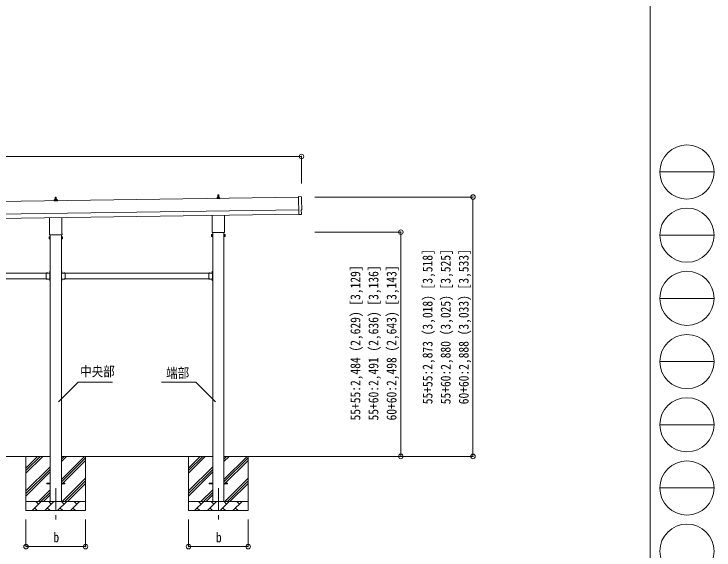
# Model space of a CAD drawing. Units: millimetres, scale not verified. Extents: x -13976 to 14131, y -9754 to 9646.
# Drawn here: x 6381 to 14131, y -5992 to -54 of the extents above; entities that cross this region are included whole.
import ezdxf
from ezdxf.enums import TextEntityAlignment as Align

# ---------------------------------------------------------------- set-up
doc = ezdxf.new("R2010")
doc.units = ezdxf.units.MM
doc.header["$LTSCALE"] = 50
doc.header["$PDMODE"] = 32
doc.header["$PDSIZE"] = 50
doc.linetypes.add('CHAIN1', pattern=[8, 5, -1, 1, -1])
doc.linetypes.add('USER8', pattern=[4, 3, -1])
for name, color, linetype, lineweight in [('0-1_壁線', 7, 'Continuous', 9), ('0-2_建具', 4, 'Continuous', 9), ('0-4_設備', 4, 'Continuous', 9), ('0-6_手摺', 6, 'Continuous', 9), ('0-7_ハッチ', 6, 'Continuous', 9), ('F-0_ﾚｲﾔ240', 7, 'Continuous', 9)]:
    doc.layers.add(name, color=color, linetype=linetype, lineweight=lineweight)
doc.styles.add('ＭＳ ゴシック', font='')
doc.styles.get('ＭＳ ゴシック').set_extended_font_data('MS Gothic')

msp = doc.modelspace()

# ---------------------------------------------------------------- linework, layer by layer
at = {"layer": '0-1_壁線'}
for p, q in [((6780.7, -4954.97), (5105.7, -4954.97)), ((6513.2, -4954.97), (6513.2, -5554.97)), ((6513.2, -5140.02), (6698.25, -4954.97)), ((6513.2, -5111.74), (6669.96, -4954.97)), ((6513.2, -5083.45), (6641.68, -4954.97)), ((8580.7, -4954.97), (6905.7, -4954.97)), ((6905.7, -5210.07), (7160.8, -4954.97)), ((6905.7, -5012.08), (6962.81, -4954.97)), ((6905.7, -4983.8), (6934.52, -4954.97)), ((7173.2, -4954.97), (7173.2, -5554.97)), ((8313.2, -4954.97), (8313.2, -5554.97)), ((8313.2, -5140.02), (8498.25, -4954.97)), ((8313.2, -5111.74), (8469.96, -4954.97)), ((8313.2, -5083.45), (8441.68, -4954.97)), ((8705.7, -5210.07), (8960.8, -4954.97)), ((8705.7, -5012.08), (8762.81, -4954.97)), ((8705.7, -4983.8), (8734.52, -4954.97)), ((9862.29, -4954.97), (8705.7, -4954.97)), ((8973.2, -4954.97), (8973.2, -5554.97)), ((6905.7, -5238.36), (7173.2, -4970.86)), ((6905.7, -5266.64), (7173.2, -4999.14)), ((8705.7, -5238.36), (8973.2, -4970.86)), ((8705.7, -5266.64), (8973.2, -4999.14)), ((6513.2, -5338.01), (6780.7, -5070.51)), ((6513.2, -5366.3), (6780.7, -5098.8)), ((8313.2, -5338.01), (8580.7, -5070.51)), ((8313.2, -5366.3), (8580.7, -5098.8)), ((6513.2, -5394.58), (6780.7, -5127.08)), ((8313.2, -5394.58), (8580.7, -5127.08)), ((6915.35, -5454.97), (7173.2, -5197.13)), ((6943.64, -5454.97), (7173.2, -5225.41)), ((6971.92, -5454.97), (7173.2, -5253.7)), ((8715.35, -5454.97), (8973.2, -5197.13)), ((8743.64, -5454.97), (8973.2, -5225.41)), ((8771.92, -5454.97), (8973.2, -5253.7)), ((6650.8, -5454.97), (6780.7, -5325.07)), ((8450.8, -5454.97), (8580.7, -5325.07)), ((6679.08, -5454.97), (6780.7, -5353.36)), ((6707.36, -5454.97), (6780.7, -5381.64)), ((8479.08, -5454.97), (8580.7, -5353.36)), ((8507.36, -5454.97), (8580.7, -5381.64)), ((6513.2, -5454.97), (7173.2, -5454.97)), ((6581.06, -5554.97), (6681.06, -5454.97)), ((6652.51, -5483.53), (6623.96, -5454.97)), ((6722.49, -5554.97), (6822.49, -5454.97)), ((6793.93, -5483.53), (6765.38, -5454.97)), ((6863.91, -5554.97), (6963.91, -5454.97)), ((6935.35, -5483.53), (6906.8, -5454.97)), ((7005.33, -5554.97), (7105.33, -5454.97)), ((7076.78, -5483.53), (7048.22, -5454.97)), ((7169.91, -5454.97), (7173.2, -5451.69)), ((8313.2, -5454.97), (8973.2, -5454.97)), ((8381.06, -5554.97), (8481.06, -5454.97)), ((8452.51, -5483.53), (8423.96, -5454.97)), ((8522.49, -5554.97), (8622.49, -5454.97)), ((8593.93, -5483.53), (8565.38, -5454.97)), ((8663.91, -5554.97), (8763.91, -5454.97)), ((8735.35, -5483.53), (8706.8, -5454.97)), ((8805.33, -5554.97), (8905.33, -5454.97)), ((8876.78, -5483.53), (8848.22, -5454.97)), ((8969.91, -5454.97), (8973.2, -5451.69)), ((7173.2, -5554.97), (6513.2, -5554.97)), ((6609.62, -5526.42), (6638.17, -5554.97)), ((6751.04, -5526.42), (6779.59, -5554.97)), ((6892.46, -5526.42), (6921.01, -5554.97)), ((7033.88, -5526.42), (7062.44, -5554.97)), ((8973.2, -5554.97), (8313.2, -5554.97)), ((8409.62, -5526.42), (8438.17, -5554.97)), ((8551.04, -5526.42), (8579.59, -5554.97)), ((8692.46, -5526.42), (8721.01, -5554.97)), ((8833.88, -5526.42), (8862.44, -5554.97))]:
    msp.add_line(p, q, dxfattribs=at)
at = {"layer": '0-2_建具'}
for p, q in [((9530.51, -2077.22), (9533.34, -2275.06)), ((9562.11, -2078.42), (9530.51, -2077.22)), ((9562.02, -2225.26), (9562.62, -2225.25)), ((9562.69, -2272.29), (9562.02, -2225.26)), ((9533.34, -2275.06), (9533.35, -2276.06)), ((9551.56, -2274.89), (9533.35, -2276.06)), ((9552.24, -2275.52), (9551.56, -2274.89)), ((9552.98, -2275.78), (9559.9, -2275.32))]:
    msp.add_line(p, q, dxfattribs=at)
at = {"layer": '0-2_建具', "color": 7, "linetype": 'CHAIN1'}
for p, q in [((6843.2, -5304.97), (6843.2, -5653.97)), ((8643.2, -5304.97), (8643.2, -5653.97))]:
    msp.add_line(p, q, dxfattribs=at)
at = {"layer": '0-2_建具'}
for centre, major_axis, ratio, start_param, end_param in [((9561.99, -2081.42), (3, 0.04), 0.99863, 6.2683889, 7.8016218), ((14328.37, -2083.76), (-4762.89, -68.04), 0.99863, 6.2683889, 6.2976778), ((9562.56, -2220.85), (4.41, 0.06), 0.99863, 4.712389, 6.2976778), ((9552.92, -2274.78), (0.737, -0.68), 0.9974, 4.712389, 5.5252311), ((9559.69, -2272.32), (2.21, -2.04), 0.9974, 5.5252311, 7.0411395)]:
    msp.add_ellipse(centre, major_axis=major_axis, ratio=ratio, start_param=start_param, end_param=end_param, dxfattribs=at)
at = {"layer": '0-4_設備'}
for p, q in [((9530.59, -2082.31), (4165.63, -2158.95)), ((6837.2, -2107.85), (6837.92, -2084.33)), ((6838.92, -2083.35), (6847.47, -2083.35)), ((6848.47, -2084.33), (6849.2, -2107.85)), ((8624.95, -2097.64), (8624.95, -2089.93)), ((8625.33, -2089.14), (8661.06, -2089.14)), ((8625.71, -2088.96), (8632.43, -2087.33)), ((8632.81, -2087.14), (8653.58, -2087.14)), ((8633.2, -2086.35), (8633.2, -2082.14)), ((8634.2, -2082.14), (8652.2, -2082.14)), ((8637.2, -2082.14), (8637.92, -2058.62)), ((8638.92, -2057.64), (8647.47, -2057.64)), ((8648.47, -2058.62), (8649.2, -2082.14)), ((8653.2, -2086.35), (8653.2, -2082.14)), ((8660.68, -2088.96), (8653.96, -2087.33)), ((8661.45, -2097.64), (8661.45, -2089.93)), ((6824.95, -2123.35), (6824.95, -2115.64)), ((6861.45, -2123.35), (6824.95, -2123.35)), ((6825.33, -2114.85), (6861.06, -2114.85)), ((6825.71, -2114.67), (6832.43, -2113.04)), ((6832.81, -2112.85), (6853.58, -2112.85)), ((6833.2, -2112.07), (6833.2, -2107.85)), ((6834.2, -2107.85), (6852.2, -2107.85)), ((6853.2, -2112.07), (6853.2, -2107.85)), ((6860.68, -2114.67), (6853.96, -2113.04)), ((6861.45, -2123.35), (6861.45, -2115.64)), ((8661.45, -2097.64), (8624.95, -2097.64)), ((4167.63, -2298.94), (9532.59, -2222.3)), ((4168.35, -2348.93), (9533.3, -2272.29)), ((6774.9, -2487.34), (6774.9, -2311.7)), ((6911.5, -2309.74), (6911.5, -2487.34)), ((8574.9, -2461.63), (8574.9, -2285.98)), ((8711.5, -2284.03), (8711.5, -2461.63)), ((8573.2, -2470.4), (8573.2, -2464.9)), ((8711.13, -2473.9), (8575.26, -2473.9)), ((8580.7, -2473.9), (8580.7, -5454.97)), ((8705.7, -5454.97), (8705.7, -2473.9)), ((8713.2, -2464.9), (8713.2, -2470.4)), ((6769.2, -2525.62), (6769.96, -2524.3)), ((6769.2, -2525.62), (6769.2, -2542.62)), ((6769.2, -2542.62), (6769.96, -2543.93)), ((6776.2, -2529.21), (6769.96, -2529.21)), ((6776.2, -2539.02), (6769.96, -2539.02)), ((6776.2, -2543.93), (6769.96, -2543.93)), ((6773.2, -2496.12), (6773.2, -2490.62)), ((6911.13, -2499.62), (6775.26, -2499.62)), ((6778.7, -2543.32), (6776.2, -2543.32)), ((6780.7, -2499.62), (6780.7, -5454.97)), ((6905.7, -5454.97), (6905.7, -2499.62)), ((6907.7, -2543.32), (6910.2, -2543.32)), ((6910.2, -2529.21), (6916.44, -2529.21)), ((6910.2, -2539.02), (6916.44, -2539.02)), ((6910.2, -2543.93), (6916.44, -2543.93)), ((6913.2, -2490.62), (6913.2, -2496.12)), ((6917.2, -2525.62), (6916.44, -2524.3)), ((6917.2, -2542.62), (6916.44, -2543.93)), ((6917.2, -2525.62), (6917.2, -2542.62)), ((8569.2, -2499.9), (8569.96, -2498.59)), ((8569.2, -2499.9), (8569.2, -2516.9)), ((8569.2, -2516.9), (8569.96, -2518.22)), ((8576.2, -2503.49), (8569.96, -2503.49)), ((8576.2, -2513.31), (8569.96, -2513.31)), ((8576.2, -2518.22), (8569.96, -2518.22)), ((8578.7, -2517.6), (8576.2, -2517.6)), ((8707.7, -2517.6), (8710.2, -2517.6)), ((8710.2, -2503.49), (8716.44, -2503.49)), ((8710.2, -2513.31), (8716.44, -2513.31)), ((8710.2, -2518.22), (8716.44, -2518.22)), ((8717.2, -2499.9), (8716.44, -2498.59)), ((8717.2, -2516.9), (8716.44, -2518.22)), ((8717.2, -2499.9), (8717.2, -2516.9)), ((5147.7, -2926.97), (6738.7, -2926.97)), ((6738.7, -2923.97), (6738.7, -2989.97)), ((6738.7, -2923.97), (6778.7, -2923.97)), ((6741.8, -2923.46), (6741.8, -2923.97)), ((6741.8, -2923.97), (6753.6, -2923.97)), ((6778.19, -2908.07), (6778.7, -2908.07)), ((6778.7, -2903.97), (6780.7, -2903.97)), ((6778.7, -2903.97), (6778.7, -2923.97)), ((6778.7, -2908.07), (6778.7, -2919.87)), ((6780.7, -2910.97), (6778.7, -2910.97)), ((6780.7, -2916.97), (6778.7, -2916.97)), ((6778.7, -2927.97), (6778.7, -2985.97)), ((6780.7, -2903.97), (6780.7, -2923.97)), ((6907.7, -2903.97), (6905.7, -2903.97)), ((6905.7, -2903.97), (6905.7, -2923.97)), ((6905.7, -2910.97), (6907.7, -2910.97)), ((6905.7, -2916.97), (6907.7, -2916.97)), ((6907.7, -2903.97), (6907.7, -2923.97)), ((6908.21, -2908.07), (6907.7, -2908.07)), ((6907.7, -2908.07), (6907.7, -2919.87)), ((6947.7, -2923.97), (6907.7, -2923.97)), ((6907.7, -2927.97), (6907.7, -2985.97)), ((6944.6, -2923.97), (6932.8, -2923.97)), ((6944.6, -2923.46), (6944.6, -2923.97)), ((6947.7, -2923.97), (6947.7, -2989.97)), ((6947.7, -2926.97), (8538.7, -2926.97)), ((8538.7, -2923.97), (8538.7, -2989.97)), ((8538.7, -2923.97), (8578.7, -2923.97)), ((8541.8, -2923.46), (8541.8, -2923.97)), ((8541.8, -2923.97), (8553.6, -2923.97)), ((8578.19, -2908.07), (8578.7, -2908.07)), ((8578.7, -2903.97), (8580.7, -2903.97)), ((8578.7, -2903.97), (8578.7, -2923.97)), ((8578.7, -2908.07), (8578.7, -2919.87)), ((8580.7, -2910.97), (8578.7, -2910.97)), ((8580.7, -2916.97), (8578.7, -2916.97)), ((8578.7, -2927.97), (8578.7, -2985.97)), ((8580.7, -2903.97), (8580.7, -2923.97)), ((5147.7, -2986.97), (6738.7, -2986.97)), ((6738.7, -2989.97), (6778.7, -2989.97)), ((6741.8, -2990.48), (6741.8, -2989.97)), ((6741.8, -2989.97), (6753.6, -2989.97)), ((6774.7, -2986.97), (6780.2, -2986.97)), ((6778.7, -2987.97), (6774.7, -2987.97)), ((6778.19, -2994.07), (6778.7, -2994.07)), ((6778.7, -2989.97), (6778.7, -3009.97)), ((6778.7, -2994.07), (6778.7, -3005.87)), ((6780.7, -2996.97), (6778.7, -2996.97)), ((6780.7, -3002.97), (6778.7, -3002.97)), ((6778.7, -3009.97), (6780.7, -3009.97)), ((6780.7, -2989.97), (6780.7, -3009.97)), ((6905.7, -2989.97), (6905.7, -3009.97)), ((6905.7, -2996.97), (6907.7, -2996.97)), ((6905.7, -3002.97), (6907.7, -3002.97)), ((6907.7, -3009.97), (6905.7, -3009.97)), ((6911.7, -2986.97), (6906.2, -2986.97)), ((6907.7, -2987.97), (6911.7, -2987.97)), ((6907.7, -2989.97), (6907.7, -3009.97)), ((6947.7, -2989.97), (6907.7, -2989.97)), ((6908.21, -2994.07), (6907.7, -2994.07)), ((6907.7, -2994.07), (6907.7, -3005.87)), ((6944.6, -2989.97), (6932.8, -2989.97)), ((6944.6, -2990.48), (6944.6, -2989.97)), ((6947.7, -2986.97), (8538.7, -2986.97)), ((8538.7, -2989.97), (8578.7, -2989.97)), ((8541.8, -2990.48), (8541.8, -2989.97)), ((8541.8, -2989.97), (8553.6, -2989.97)), ((8574.7, -2986.97), (8580.2, -2986.97)), ((8578.7, -2987.97), (8574.7, -2987.97)), ((8578.19, -2994.07), (8578.7, -2994.07)), ((8578.7, -2989.97), (8578.7, -3009.97)), ((8578.7, -2994.07), (8578.7, -3005.87)), ((8580.7, -2996.97), (8578.7, -2996.97)), ((8580.7, -3002.97), (8578.7, -3002.97)), ((8578.7, -3009.97), (8580.7, -3009.97)), ((8580.7, -2989.97), (8580.7, -3009.97)), ((6743.2, -5250.47), (6780.7, -5250.47)), ((6743.2, -5259.47), (6743.2, -5250.47)), ((6743.2, -5259.47), (6780.7, -5259.47)), ((6905.7, -5250.47), (6943.2, -5250.47)), ((6905.7, -5259.47), (6943.2, -5259.47)), ((6943.2, -5259.47), (6943.2, -5250.47)), ((8543.2, -5250.47), (8580.7, -5250.47)), ((8543.2, -5259.47), (8543.2, -5250.47)), ((8543.2, -5259.47), (8580.7, -5259.47)), ((8705.7, -5250.47), (8743.2, -5250.47)), ((8705.7, -5259.47), (8743.2, -5259.47)), ((8743.2, -5259.47), (8743.2, -5250.47))]:
    msp.add_line(p, q, dxfattribs=at)
for points in [[(6776.2, -2543.93), (6776.2, -2524.3), (6769.96, -2524.3)], [(6776.2, -2543.32), (6776.2, -2524.92), (6778.7, -2524.92)], [(6910.2, -2543.32), (6910.2, -2524.92), (6907.7, -2524.92)], [(6910.2, -2543.93), (6910.2, -2524.3), (6916.44, -2524.3)], [(8576.2, -2518.22), (8576.2, -2498.59), (8569.96, -2498.59)], [(8576.2, -2517.6), (8576.2, -2499.2), (8578.7, -2499.2)], [(8710.2, -2517.6), (8710.2, -2499.2), (8707.7, -2499.2)], [(8710.2, -2518.22), (8710.2, -2498.59), (8716.44, -2498.59)], [(6741.8, -2923.46), (6753.6, -2923.46), (6753.6, -2923.97)], [(6778.7, -2927.97), (6774.7, -2927.97), (6774.7, -2925.97), (6778.7, -2925.97)], [(6774.7, -2926.97), (6780.2, -2926.97), (6780.2, -2986.97)], [(6778.19, -2908.07), (6778.19, -2919.87), (6778.7, -2919.87)], [(6911.7, -2926.97), (6906.2, -2926.97), (6906.2, -2986.97)], [(6908.21, -2908.07), (6908.21, -2919.87), (6907.7, -2919.87)], [(6907.7, -2927.97), (6911.7, -2927.97), (6911.7, -2925.97), (6907.7, -2925.97)], [(6944.6, -2923.46), (6932.8, -2923.46), (6932.8, -2923.97)], [(8541.8, -2923.46), (8553.6, -2923.46), (8553.6, -2923.97)], [(8578.7, -2927.97), (8574.7, -2927.97), (8574.7, -2925.97), (8578.7, -2925.97)], [(8574.7, -2926.97), (8580.2, -2926.97), (8580.2, -2986.97)], [(8578.19, -2908.07), (8578.19, -2919.87), (8578.7, -2919.87)], [(6741.8, -2990.48), (6753.6, -2990.48), (6753.6, -2989.97)], [(6778.7, -2985.97), (6774.7, -2985.97), (6774.7, -2987.97)], [(6778.19, -2994.07), (6778.19, -3005.87), (6778.7, -3005.87)], [(6907.7, -2985.97), (6911.7, -2985.97), (6911.7, -2987.97)], [(6908.21, -2994.07), (6908.21, -3005.87), (6907.7, -3005.87)], [(6944.6, -2990.48), (6932.8, -2990.48), (6932.8, -2989.97)], [(8541.8, -2990.48), (8553.6, -2990.48), (8553.6, -2989.97)], [(8578.7, -2985.97), (8574.7, -2985.97), (8574.7, -2987.97)], [(8578.19, -2994.07), (8578.19, -3005.87), (8578.7, -3005.87)]]:
    msp.add_lwpolyline(points, dxfattribs=at)
for points in [[(6778.7, -2544.62), (6778.7, -2523.62), (6780.7, -2523.62), (6780.7, -2544.62)], [(6907.7, -2544.62), (6907.7, -2523.62), (6905.7, -2523.62), (6905.7, -2544.62)], [(8578.7, -2518.9), (8578.7, -2497.9), (8580.7, -2497.9), (8580.7, -2518.9)], [(8707.7, -2518.9), (8707.7, -2497.9), (8705.7, -2497.9), (8705.7, -2518.9)]]:
    msp.add_lwpolyline(points, close=True, dxfattribs=at)
at = {"layer": '0-4_設備', "linetype": 'USER8'}
for points in [[(6745.2, -2921.36), (6746.55, -2924.14), (6747.7, -2924.75)], [(6750.2, -2921.36), (6748.84, -2924.14), (6747.7, -2924.75)], [(6776.09, -2911.47), (6778.86, -2912.83), (6779.47, -2913.97)], [(6776.09, -2916.47), (6778.86, -2915.12), (6779.47, -2913.97)], [(6910.31, -2911.47), (6907.53, -2912.83), (6906.92, -2913.97)], [(6910.31, -2916.47), (6907.53, -2915.12), (6906.92, -2913.97)], [(6936.2, -2921.36), (6937.55, -2924.14), (6938.7, -2924.75)], [(6941.2, -2921.36), (6939.84, -2924.14), (6938.7, -2924.75)], [(8545.2, -2921.36), (8546.55, -2924.14), (8547.7, -2924.75)], [(8550.2, -2921.36), (8548.84, -2924.14), (8547.7, -2924.75)], [(8576.09, -2911.47), (8578.86, -2912.83), (8579.47, -2913.97)], [(8576.09, -2916.47), (8578.86, -2915.12), (8579.47, -2913.97)], [(6745.2, -2992.58), (6746.55, -2989.81), (6747.7, -2989.2)], [(6750.2, -2992.58), (6748.84, -2989.81), (6747.7, -2989.2)], [(6776.09, -2997.47), (6778.86, -2998.83), (6779.47, -2999.97)], [(6776.09, -3002.47), (6778.86, -3001.12), (6779.47, -2999.97)], [(6910.31, -2997.47), (6907.53, -2998.83), (6906.92, -2999.97)], [(6910.31, -3002.47), (6907.53, -3001.12), (6906.92, -2999.97)], [(6936.2, -2992.58), (6937.55, -2989.81), (6938.7, -2989.2)], [(6941.2, -2992.58), (6939.84, -2989.81), (6938.7, -2989.2)], [(8545.2, -2992.58), (8546.55, -2989.81), (8547.7, -2989.2)], [(8550.2, -2992.58), (8548.84, -2989.81), (8547.7, -2989.2)], [(8576.09, -2997.47), (8578.86, -2998.83), (8579.47, -2999.97)], [(8576.09, -3002.47), (8578.86, -3001.12), (8579.47, -2999.97)]]:
    msp.add_lwpolyline(points, dxfattribs=at)
at = {"layer": '0-4_設備'}
for centre, radius, start, end in [((6838.92, -2084.35), 1, 90, 178.60509), ((6847.47, -2084.35), 1, 1.39491, 90), ((8625.95, -2089.93), 1, 103.62699, 180), ((8632.2, -2086.35), 1, 283.62699, 0), ((8637.28, -2082.77), 4.13, 90, 171.17633), ((8634.2, -2083.14), 1, 90, 180), ((8638.92, -2058.64), 1, 90, 178.60509), ((8646.53, -2082.14), 4.83, 133.60282, 180), ((8639.86, -2082.14), 4.83, 0, 46.39718), ((8647.47, -2058.64), 1, 1.39491, 90), ((8649.11, -2082.77), 4.13, 8.82367, 90), ((8652.2, -2083.14), 1, 0, 90), ((8654.2, -2086.35), 1, 180, 256.37301), ((8660.45, -2089.93), 1, 0, 76.37301), ((6825.95, -2115.64), 1, 103.62699, 180), ((6832.2, -2112.07), 1, 283.62699, 0), ((6837.28, -2108.49), 4.13, 90, 171.17633), ((6834.2, -2108.85), 1, 90, 180), ((6846.53, -2107.85), 4.83, 133.60282, 180), ((6839.86, -2107.85), 4.83, 0, 46.39718), ((6849.11, -2108.49), 4.13, 8.82367, 90), ((6852.2, -2108.85), 1, 0, 90), ((6854.2, -2112.07), 1, 180, 256.37301), ((6860.45, -2115.64), 1, 0, 76.37301), ((8577.2, -2464.9), 4, 125.09963, 180), ((8577.2, -2470.4), 4, 180, 194.47751), ((8577.2, -2470.4), 4, 194.47751, 241.04498), ((8709.2, -2470.4), 4, 298.95502, 345.52249), ((8709.2, -2464.9), 4, 0, 54.90037), ((8709.2, -2470.4), 4, 345.52249, 0), ((6773.54, -2526.75), 4.34, 145.61575, 214.38425), ((6773.54, -2541.48), 4.34, 145.61575, 214.38425), ((6785.44, -2534.12), 16.24, 162.41205, 197.58795), ((6777.2, -2490.62), 4, 125.09963, 180), ((6777.2, -2496.12), 4, 180, 194.47751), ((6777.2, -2496.12), 4, 194.47751, 241.04498), ((6909.2, -2496.12), 4, 298.95502, 345.52249), ((6909.2, -2490.62), 4, 0, 54.90037), ((6909.2, -2496.12), 4, 345.52249, 0), ((6912.85, -2526.75), 4.34, 325.61575, 34.38425), ((6900.96, -2534.12), 16.24, 342.41205, 17.58795), ((6912.85, -2541.48), 4.34, 325.61575, 34.38425), ((8573.54, -2501.04), 4.34, 145.61575, 214.38425), ((8585.44, -2508.4), 16.24, 162.41205, 197.58795), ((8573.54, -2515.76), 4.34, 145.61575, 214.38425), ((8712.85, -2501.04), 4.34, 325.61575, 34.38425), ((8700.96, -2508.4), 16.24, 342.41205, 17.58795), ((8712.85, -2515.76), 4.34, 325.61575, 34.38425), ((6747.7, -2929.2), 8.23, 44.2189, 135.7811), ((6783.93, -2913.97), 8.23, 134.2189, 225.7811), ((6778.7, -2923.97), 2, 270, 0), ((6907.7, -2923.97), 2, 180, 270), ((6902.46, -2913.97), 8.23, 314.2189, 45.7811), ((6938.7, -2929.2), 8.23, 44.2189, 135.7811), ((8547.7, -2929.2), 8.23, 44.2189, 135.7811), ((8583.93, -2913.97), 8.23, 134.2189, 225.7811), ((8578.7, -2923.97), 2, 270, 0), ((6747.7, -2984.74), 8.23, 224.2189, 315.7811), ((6783.93, -2999.97), 8.23, 134.2189, 225.7811), ((6778.7, -2989.97), 2, 0, 90), ((6907.7, -2989.97), 2, 90, 180), ((6902.46, -2999.97), 8.23, 314.2189, 45.7811), ((6938.7, -2984.74), 8.23, 224.2189, 315.7811), ((8547.7, -2984.74), 8.23, 224.2189, 315.7811), ((8583.93, -2999.97), 8.23, 134.2189, 225.7811), ((8578.7, -2989.97), 2, 0, 90)]:
    msp.add_arc(centre, radius, start, end, dxfattribs=at)
at = {"layer": '0-6_手摺'}
for p, q in [((-1275.33, -1632.03), (9563.67, -1632.03)), ((9563.67, -1632.03), (9563.67, -1931.82)), ((11462.29, -2081.97), (9712.29, -2081.97)), ((11462.29, -2111.97), (11462.29, -4954.97)), ((10663.29, -2470.97), (9712.29, -2470.97)), ((10663.29, -2470.97), (10663.29, -4954.97)), ((10663.29, -4954.97), (9862.29, -4954.97)), ((11462.29, -4954.97), (9862.29, -4954.97)), ((6513.27, -5953.97), (6513.27, -5653.97)), ((8313.27, -5953.97), (8313.27, -5653.97))]:
    msp.add_line(p, q, dxfattribs=at)
for points in [[(6513.27, -5953.97), (7173.27, -5953.97), (7173.27, -5653.97)], [(8313.27, -5953.97), (8973.27, -5953.97), (8973.27, -5653.97)]]:
    msp.add_lwpolyline(points, dxfattribs=at)
for p in [(9563.67, -1632.03), (11462.29, -2081.97), (10663.29, -2470.97), (10663.29, -4954.97), (11462.29, -4954.97), (6513.27, -5953.97), (7173.27, -5953.97), (8313.27, -5953.97), (8973.27, -5953.97)]:
    msp.add_point(p, dxfattribs=at)
at = {"layer": '0-7_ハッチ'}
for p, q in [((7090.83, -4132.9), (6874.83, -4348.9)), ((7472.15, -4132.9), (7090.83, -4132.9)), ((8014.25, -4132.9), (8395.56, -4132.9)), ((8395.56, -4132.9), (8611.57, -4348.9))]:
    msp.add_line(p, q, dxfattribs=at)
at = {"layer": 'F-0_ﾚｲﾔ240', "color": 5, "lineweight": 5}
msp.add_line((13424.24, 9645.57), (13424.24, -9754.43), dxfattribs=at)
at = {"layer": 'F-0_ﾚｲﾔ240', "color": 4}
for p, q in [((13531.1, -1804.43), (14131.1, -1804.43)), ((13531.1, -2504.43), (14131.1, -2504.43)), ((13531.1, -3204.43), (14131.1, -3204.43)), ((13531.1, -3904.43), (14131.1, -3904.43)), ((13531.1, -4604.43), (14131.1, -4604.43)), ((13531.1, -5304.43), (14131.1, -5304.43))]:
    msp.add_line(p, q, dxfattribs=at)
for centre in [(13831.1, -1804.43), (13831.1, -2504.43), (13831.1, -3204.43), (13831.1, -3904.43), (13831.1, -4604.43), (13831.1, -5304.43), (13831.1, -6004.43)]:
    msp.add_circle(centre, 300, dxfattribs=at)

# ---------------------------------------------------------------- texts
at = {"layer": '0-6_手摺', "color": 7, "style": 'ＭＳ ゴシック', "width": 0.85}
for s, p in [('55+55:2,873 (3,018) [3,518]', (11047.29, -4377.22)), ('55+60:2,880 (3,025) [3,525]', (11247.29, -4377.22)), ('60+60:2,888 (3,033) [3,533]', (11447.29, -4377.22)), ('55+55:2,484 (2,629) [3,129]', (10248.29, -4556.72)), ('55+60:2,491 (2,636) [3,136]', (10448.29, -4556.72)), ('60+60:2,498 (2,643) [3,143]', (10648.29, -4556.72))]:
    msp.add_text(s, height=110, rotation=90, dxfattribs=at).set_placement(p, align=Align.BOTTOM_LEFT)
for p in [(6817.02, -5938.97), (8617.02, -5938.97)]:
    msp.add_text('b', height=110, dxfattribs=at).set_placement(p, align=Align.BOTTOM_LEFT)
at = {"layer": '0-7_ハッチ', "color": 7, "style": 'ＭＳ ゴシック', "width": 0.85}
for s, p in [('中央部', (7113.46, -4101.55)), ('端部', (8065.3, -4119.21))]:
    msp.add_text(s, height=110, dxfattribs=at).set_placement(p, align=Align.BOTTOM_LEFT)

doc.saveas('drawing.dxf')
